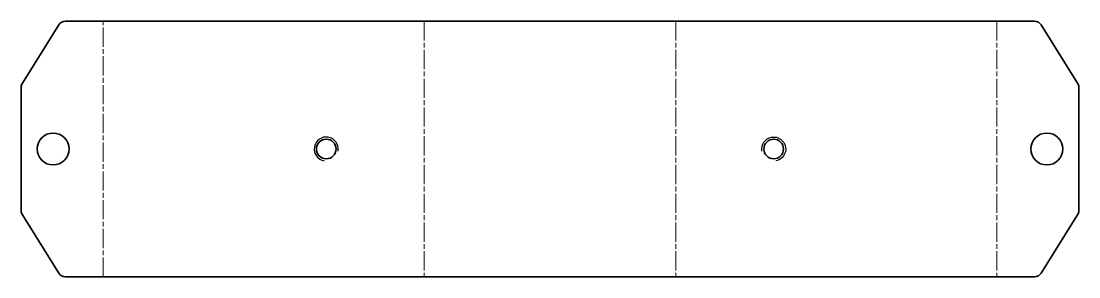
# Model space of a CAD drawing. Header units: millimetres. Extents: x 0 to 132, y 0 to 32.
import ezdxf

# ---------------------------------------------------------------- set-up
doc = ezdxf.new("R2010")
doc.units = ezdxf.units.MM
doc.linetypes.add('Chain', pattern=[13.68, 9.12, -1.14, 2.28, -1.14])
for name, color, linetype, lineweight in [('SIMUMAK Bend Centerline (ISO)', 7, 'Chain', 9), ('SIMUMAK Visible (ISO)', 7, 'Continuous', 35), ('SIMUMAK Visible Narrow (ISO)', 7, 'Continuous', 25)]:
    doc.layers.add(name, color=color, linetype=linetype, lineweight=lineweight)

# ---------------------------------------------------------------- blocks, each defined once
blk = doc.blocks.new('SIL-026-SPWRD-02_Sheet_SIL-026-SPWRD-02 (Desplegada)')
at = {"layer": 'SIMUMAK Bend Centerline (ISO)', "ltscale": 0.263158}
for p, q in [((-55.97, -16), (-55.97, 16)), ((-15.76, 16), (-15.76, -16)), ((15.76, 16), (15.76, -16)), ((55.97, 16), (55.97, -16))]:
    blk.add_line(p, q, dxfattribs=at)
at = {"layer": 'SIMUMAK Visible (ISO)'}
for p, q in [((-60.68, 16), (60.68, 16)), ((-61.53, 15.53), (-66.08, 8.24)), ((66.08, 8.24), (61.53, 15.53)), ((-66.23, 7.71), (-66.23, -7.71)), ((66.23, -7.71), (66.23, 7.71)), ((-66.08, -8.24), (-61.53, -15.53)), ((61.53, -15.53), (66.08, -8.24)), ((60.68, -16), (-60.68, -16))]:
    blk.add_line(p, q, dxfattribs=at)
for centre, radius in [((-62.23, 0), 2), ((62.23, 0), 2), ((-28.02, 0), 1.23), ((28.02, 0), 1.23)]:
    blk.add_circle(centre, radius, dxfattribs=at)
at = {"layer": 'SIMUMAK Visible (ISO)', "extrusion": (0, 0, -1)}
for centre, start, end in [((60.68, 15), 32.0054, 90), ((-60.68, 15), 90, 147.9946), ((65.23, 7.71), 0, 32.0054), ((-65.23, 7.71), 147.9946, 180), ((65.23, -7.71), 327.9946, 360), ((-65.23, -7.71), 180, 212.0054), ((60.68, -15), 270, 327.9946), ((-60.68, -15), 212.0054, 270)]:
    blk.add_arc(centre, 1, start, end, dxfattribs=at)
at = {"layer": 'SIMUMAK Visible Narrow (ISO)'}
blk.add_arc((-28.02, 0), 1.5, 350, 260, dxfattribs=at)
at = {"layer": 'SIMUMAK Visible Narrow (ISO)', "extrusion": (0, 0, -1)}
blk.add_arc((-28.02, 0), 1.5, 350, 260, dxfattribs=at)

msp = doc.modelspace()

# ---------------------------------------------------------------- block references
msp.add_blockref('SIL-026-SPWRD-02_Sheet_SIL-026-SPWRD-02 (Desplegada)', (66.23, 16))

doc.saveas('drawing.dxf')
